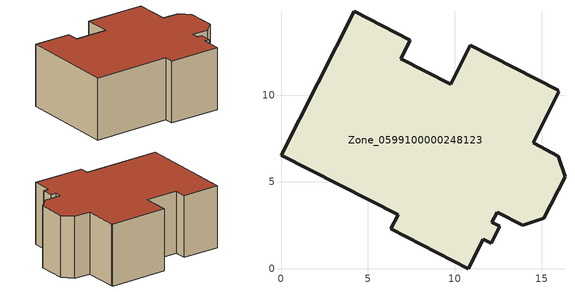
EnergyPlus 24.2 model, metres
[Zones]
Zone_0599100000248123
 floor ground (C_G): 10.89,12.86 15.97,10.28 15.93,10.21 15.99,10.18 14.52,7.27 15.97,6.49 16.35,5.29 15.14,2.9 13.93,2.51 12.44,3.27 12.14,2.68 12.58,2.46 12.1,1.47 11.65,1.7 10.79,0 6.33,2.3 6.74,3.11 0,6.54 4.22,14.83 7.45,13.16 6.9,12.1 9.76,10.63 z0.81
 wall outside (C_F): 6.9,12.1 7.45,13.16 4.22,14.83 0,6.54 6.74,3.11 6.33,2.3 10.79,0 11.65,1.7 12.1,1.47 12.58,2.46 12.14,2.68 12.44,3.27 13.93,2.51 15.14,2.9 16.35,5.29 15.97,6.49 14.52,7.27 15.99,10.18 15.93,10.21 15.97,10.28 10.89,12.86 9.76,10.63 6.9,12.1 z0.81:6.83
 roof outside (C_R): 14.52,7.27 15.99,10.18 15.93,10.21 15.97,10.28 10.89,12.86 9.76,10.63 6.9,12.1 7.45,13.16 4.22,14.83 0,6.54 6.74,3.11 6.33,2.3 10.79,0 11.65,1.7 12.1,1.47 12.58,2.46 12.14,2.68 12.44,3.27 13.93,2.51 15.14,2.9 16.35,5.29 15.97,6.49 z6.83
[BUILDING]
Pand.0599100000248123: North Axis=0; Terrain=City; Loads Convergence Tolerance Value=0.04; Temperature Convergence Tolerance Value=0.4; Solar Distribution=FullExterior; Maximum Number of Warmup Days=25; Minimum Number of Warmup Days=1
[Site:Location]
Rotterdam.The.Hague.AP_ZH_NLD Design_Conditions: Latitude=51.96; Longitude=4.45; Time Zone=1; Elevation=-4.5
[SITE:GROUNDTEMPERATURE:BUILDINGSURFACE]
18, 18, 18, 18, 18, 18, 18, 18, 18, 18, 18, 18
[MATERIAL] Thermal Absorptance=0.9; Solar Absorptance=0.7; Visible Absorptance=0.7
Name | Roughness | Thickness | Conductivity | Density | Specific Heat
G.D.1975-1991 | MediumSmooth | 0.15 | 0.288461 | 540 | 1210
F.D.1975-1991 | Rough | 0.3 | 0.230769 | 1920 | 840
R.D.1975-1991 | MediumRough | 0.2 | 0.153846 | 1500 | 1000
[CONSTRUCTION]
C_G: G.D.1975-1991
C_F: F.D.1975-1991
C_R: R.D.1975-1991
[ZONE]
Zone_0599100000248123: Type=1; Multiplier=1; Ceiling Height=Autocalculate; Volume=Autocalculate; Floor Area=autocalculate; Part of Total Floor Area=Yes
[ZONEINFILTRATION:DESIGNFLOWRATE]
Infil_Zone_0599100000248123: Zone or ZoneList or Space or SpaceList=Zone_0599100000248123; Schedule=AlwaysOn; Design Flow Rate Calculation Method=Flow/Area; Flow Rate per Floor Area=0.0042; Constant Term Coefficient=1; Temperature Term Coefficient=0; Velocity Term Coefficient=0; Velocity Squared Term Coefficient=0
[HVACTEMPLATE:ZONE:IDEALLOADSAIRSYSTEM]
Zone_0599100000248123: Maximum Heating Supply Air Temperature=50; Minimum Cooling Supply Air Temperature=13; Maximum Heating Supply Air Humidity Ratio=0.0156; Minimum Cooling Supply Air Humidity Ratio=0.0077; Heating Limit=NoLimit; Cooling Limit=NoLimit; Dehumidification Control Type=ConstantSensibleHeatRatio; Cooling Sensible Heat Ratio=0.7; Dehumidification Setpoint=60; Humidification Control Type=None; Humidification Setpoint=30; Outdoor Air Method=None; Outdoor Air Flow Rate per Person=0.00944; Outdoor Air Flow Rate per Zone Floor Area=0; Outdoor Air Flow Rate per Zone=0; Demand Controlled Ventilation Type=None; Outdoor Air Economizer Type=NoEconomizer; Heat Recovery Type=None; Sensible Heat Recovery Effectiveness=0.7; Latent Heat Recovery Effectiveness=0.65
[ZONECONTROL:THERMOSTAT]
ThermostatControl_Zone_0599100000248123: Zone or ZoneList=Zone_0599100000248123; Control Type Schedule=DualSetpointControlType; Control 1=Thermostat_Zone_0599100000248123; Temperature Difference Between Cutout And Setpoint=0
[THERMOSTATSETPOINT:DUALSETPOINT]
Thermostat_Zone_0599100000248123: Heating Setpoint Temperature Schedule=HeatingSetpoint_Zone_0599100000248123; Cooling Setpoint Temperature Schedule=CoolingSetpoint_Zone_0599100000248123
[SCHEDULE:COMPACT]
HeatingSetpoint_Zone_0599100000248123: Through: 12/31, For: AllDays, Until: 24:00, 21
CoolingSetpoint_Zone_0599100000248123: Through: 12/31, For: AllDays, Until: 24:00, 24
DualSetpointControlType: Through: 12/31, For: AllDays, Until: 24:00, 4
AlwaysOn: Through: 12/31, For: AllDays, Until: 24:00, 1
